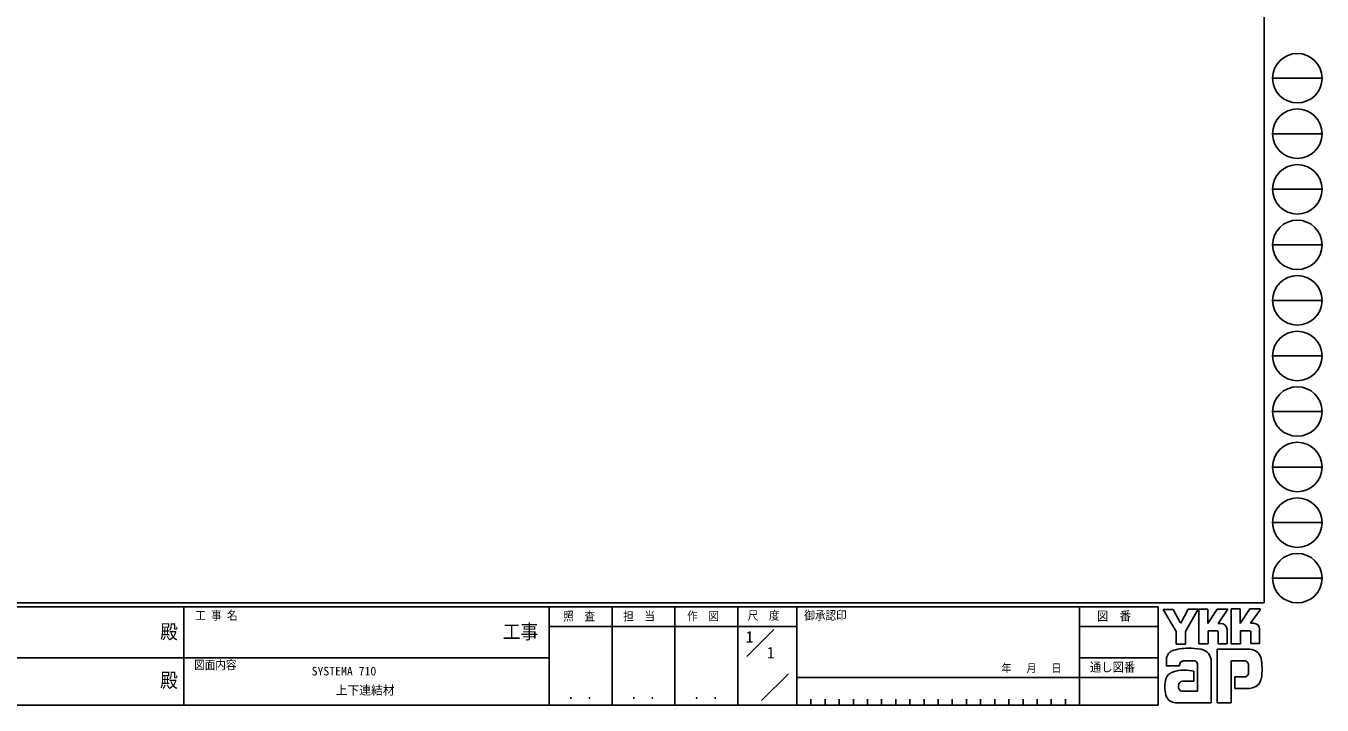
# Model space of a CAD drawing. Units: millimetres, scale not verified. Extents: x -793 to 794, y -564 to 564.
# Drawn here: x -130 to 794, y -564 to -80 of the extents above; entities that cross this region are included whole.
import ezdxf
from ezdxf.enums import TextEntityAlignment as Align

# ---------------------------------------------------------------- set-up
doc = ezdxf.new("R2010")
doc.units = ezdxf.units.MM
doc.header["$LTSCALE"] = 2
doc.layers.add('0-1_USER1', color=3, linetype='Continuous')
doc.layers.add('0-6_YKK_ZWAK', color=134, linetype='Continuous')
doc.styles.add('ＭＳ ゴシック', font='')
doc.styles.get('ＭＳ ゴシック').set_extended_font_data('MS Gothic')

msp = doc.modelspace()

# ---------------------------------------------------------------- linework, layer by layer
at = {"layer": '0-6_YKK_ZWAK'}
for p, q in [((752.3, 558.7), (752.3, -491.3)), ((758.253, -117.332), (793.533, -117.332)), ((758.253, -156.924), (793.533, -156.924)), ((758.253, -196.516), (793.533, -196.516)), ((758.253, -236.108), (793.533, -236.108)), ((758.253, -275.7), (793.533, -275.7)), ((758.253, -315.292), (793.533, -315.292)), ((758.253, -354.884), (793.533, -354.884)), ((758.253, -394.476), (793.533, -394.476)), ((758.253, -434.068), (793.533, -434.068)), ((758.253, -473.66), (793.533, -473.66)), ((752.3, -491.3), (-787.7, -491.3)), ((676.7, -494.1), (-787.7, -494.1)), ((-17.7, -494.1), (-17.7, -564.1)), ((242.7, -494.1), (242.7, -564.1)), ((287.5, -494.1), (287.5, -564.1)), ((332.3, -494.1), (332.3, -564.1)), ((377.1, -494.1), (377.1, -564.1)), ((419.1, -494.1), (419.1, -564.1)), ((620.699, -494.1), (620.699, -564.1)), ((676.7, -494.1), (676.7, -564.1)), ((689.564, -511.697), (680.374, -495.912)), ((680.374, -495.912), (687.401, -495.912)), ((687.401, -495.912), (692.429, -505.318)), ((697.972, -495.696), (692.861, -505.642)), ((705.224, -495.696), (696.159, -511.751)), ((697.972, -495.696), (705.224, -495.696)), ((705.619, -520.563), (705.619, -495.75)), ((705.619, -495.75), (712.052, -495.75)), ((712.052, -505.947), (718.81, -495.641)), ((712.052, -495.75), (712.052, -505.947)), ((718.81, -495.641), (726.46, -495.641)), ((726.46, -495.641), (719.38, -505.913)), ((728.648, -520.347), (728.648, -495.533)), ((728.648, -495.533), (735.19, -495.533)), ((735.19, -505.917), (742.055, -495.533)), ((735.19, -495.533), (735.19, -505.917)), ((742.055, -495.533), (749.623, -495.533)), ((748.867, -496.831), (742.623, -505.751)), ((749.623, -495.533), (748.867, -496.831)), ((379.068, -508.099), (242.7, -508.099)), ((379.068, -508.099), (419.1, -508.099)), ((620.699, -508.1), (676.7, -508.1)), ((692.429, -505.318), (692.861, -505.642)), ((721.459, -505.913), (719.38, -505.913)), ((744.701, -505.751), (742.623, -505.751)), ((383.44, -529.572), (402.827, -510.186)), ((689.564, -520.617), (689.564, -511.697)), ((696.159, -511.751), (696.159, -520.617)), ((718.647, -511.265), (712.269, -511.265)), ((712.269, -511.265), (712.269, -520.563)), ((719.512, -511.589), (718.647, -511.265)), ((719.512, -520.401), (719.512, -511.589)), ((725.783, -510.237), (725.783, -520.401)), ((742.704, -520.292), (742.704, -511.535)), ((749.029, -510.237), (749.029, -520.292)), ((696.159, -520.617), (689.564, -520.617)), ((712.269, -520.563), (705.619, -520.563)), ((718.756, -524.293), (718.756, -562.513)), ((741.947, -524.293), (718.756, -524.293)), ((725.783, -520.401), (719.512, -520.401)), ((735.46, -520.347), (728.648, -520.347)), ((742.704, -520.191), (742.805, -520.292)), ((749.029, -520.292), (742.704, -520.292)), ((-272.5, -530.499), (-14.9, -530.499)), ((-14.9, -530.499), (242.7, -530.499)), ((620.699, -530.499), (676.7, -530.499)), ((702.592, -532.51), (695.197, -532.65)), ((704.754, -554.242), (704.754, -534.78)), ((714.539, -533.267), (714.539, -562.459)), ((728.811, -562.513), (728.811, -532.618)), ((728.811, -532.618), (738.109, -532.618)), ((741.046, -535.613), (741.082, -540.881)), ((394.044, -560.79), (413.092, -541.742)), ((419.1, -544.5), (620.699, -544.5)), ((676.7, -544.499), (620.699, -544.499)), ((700.646, -539.646), (702.051, -539.97)), ((702.051, -539.97), (702.051, -547.16)), ((738.325, -544.079), (731.243, -544.079)), ((731.243, -544.079), (731.243, -552.35)), ((693.51, -554.242), (704.754, -554.242)), ((702.051, -547.16), (694.062, -547.169)), ((703.889, -554.242), (704.592, -554.242)), ((704.754, -554.24), (704.756, -554.242)), ((731.243, -552.35), (741.893, -552.35)), ((741.893, -552.35), (744.055, -551.863)), ((429.18, -559.9), (429.18, -564.1)), ((439.26, -559.9), (439.26, -564.1)), ((449.34, -559.9), (449.34, -564.1)), ((459.42, -559.9), (459.42, -564.1)), ((469.5, -559.9), (469.5, -564.1)), ((479.58, -559.9), (479.58, -564.1)), ((489.66, -559.9), (489.66, -564.1)), ((499.74, -559.9), (499.74, -564.1)), ((509.82, -559.9), (509.82, -564.1)), ((519.9, -559.9), (519.9, -564.1)), ((529.98, -559.9), (529.98, -564.1)), ((540.06, -559.9), (540.06, -564.1)), ((550.14, -559.9), (550.14, -564.1)), ((560.22, -559.9), (560.22, -564.1)), ((570.3, -559.9), (570.3, -564.1)), ((580.379, -559.9), (580.379, -564.1)), ((590.459, -559.9), (590.459, -564.1)), ((600.539, -559.9), (600.539, -564.1)), ((610.619, -559.9), (610.619, -564.1)), ((691.834, -562.621), (688.861, -562.621)), ((713.89, -562.567), (691.834, -562.621)), ((714.539, -562.459), (713.89, -562.567)), ((718.756, -562.513), (727.243, -562.513)), ((727.243, -562.513), (728.811, -562.513)), ((-787.7, -564.1), (676.7, -564.1))]:
    msp.add_line(p, q, dxfattribs=at)
for points in [[(742.704, -511.535), (741.839, -511.211), (735.46, -511.211), (735.46, -520.347)], [(691.834, -536.24), (682.536, -536.24), (682.536, -532.382)]]:
    msp.add_lwpolyline(points, dxfattribs=at)
for centre in [(775.893, -117.332), (775.893, -156.924), (775.893, -196.516), (775.893, -236.108), (775.893, -275.7), (775.893, -315.292), (775.893, -354.884), (775.893, -394.476), (775.893, -434.068), (775.893, -473.66)]:
    msp.add_circle(centre, 17.64, dxfattribs=at)
for centre, radius, start, end in [((721.458, -510.238), 4.325, 0.00166, 89.99604), ((744.701, -510.075), 4.325, 0.00166, 89.99604), ((687.913, -530.211), 4.887, 109.02127, 161.51264), ((698.144, -558.902), 35.36, 89.89165, 109.30848), ((699.183, -565.026), 41.496, 78.7801, 91.46938), ((705.761, -533.093), 8.897, 40.66422, 80.31694), ((741.644, -532.981), 8.682, 14.44572, 87.08746), ((692.619, -532.431), 10.075, 158.41083, 179.71775), ((696.051, -536.114), 4.218, 138.46382, 181.71359), ((694.93, -536.041), 3.402, 85.50551, 126.78038), ((701.612, -535.608), 3.249, 14.7552, 72.44995), ((705.318, -533.071), 9.223, 358.78059, 38.76563), ((738.429, -535.058), 2.458, 16.43123, 96.91661), ((733.762, -536.515), 7.347, 4.93423, 17.03552), ((709.032, -538.474), 41.72, 350.99027, 10.67625), ((689.554, -547.955), 7.816, 121.82711, 169.08475), ((695.741, -565.808), 26.618, 79.38098, 112.05825), ((738.327, -541.467), 2.611, 269.95468, 342.90145), ((733.72, -540.182), 7.393, 343.6902, 354.75362), ((703.598, -550.89), 22.165, 168.76372, 199.80079), ((695.864, -550.756), 4.737, 171.08203, 216.71923), ((694.08, -550.059), 2.89, 90.33953, 178.03639), ((694, -551.23), 3.051, 230.9728, 260.75491), ((741.77, -543.59), 8.583, 285.44291, 349.90448), ((689.58, -554.985), 7.646, 207.31435, 263.59464)]:
    msp.add_arc(centre, radius, start, end, dxfattribs=at)

# ---------------------------------------------------------------- texts
at = {"layer": '0-1_USER1', "style": 'ＭＳ ゴシック'}
for s, height, p in [('1', 8.211, (382.7, -522.099)), ('1', 8.211, (397.767, -533.299)), ('SYSTEMA 710', 6.158, (73.293, -544.853)), ('上下連結材', 6.158, (90.423, -558.499))]:
    msp.add_text(s, height=height, dxfattribs=at).set_placement(p, align=Align.BOTTOM_LEFT)
at = {"layer": '0-6_YKK_ZWAK', "style": 'ＭＳ ゴシック', "width": 0.9}
for s, height, p in [('工 事 名', 6.158, (-9.676, -505.166)), ('照  査', 6.158, (252.678, -505.661)), ('担  当', 6.158, (295.409, -505.661)), ('作  図', 6.158, (340.94, -505.624)), ('尺  度', 6.158, (384.125, -505.174)), ('御承認印', 6.158, (424.434, -505.166)), ('図\u3000番', 6.569, (633.095, -505.824)), ('殿', 10.26, (-34.664, -520.013)), ('工事', 10.26, (209.563, -520.013)), ('図面内容', 6.158, (-10.465, -540.397)), ('年   月   日', 5.805, (565.053, -542.438)), ('通し図番', 6.569, (628.057, -542.269)), ('殿', 10.26, (-34.664, -554.656)), (' ． ．', 7.185, (251.61, -561.992)), (' ． ．', 7.185, (296.41, -561.992)), (' ． ．', 7.185, (341.21, -561.992))]:
    msp.add_text(s, height=height, dxfattribs=at).set_placement(p, align=Align.BOTTOM_LEFT)

doc.saveas('drawing.dxf')
